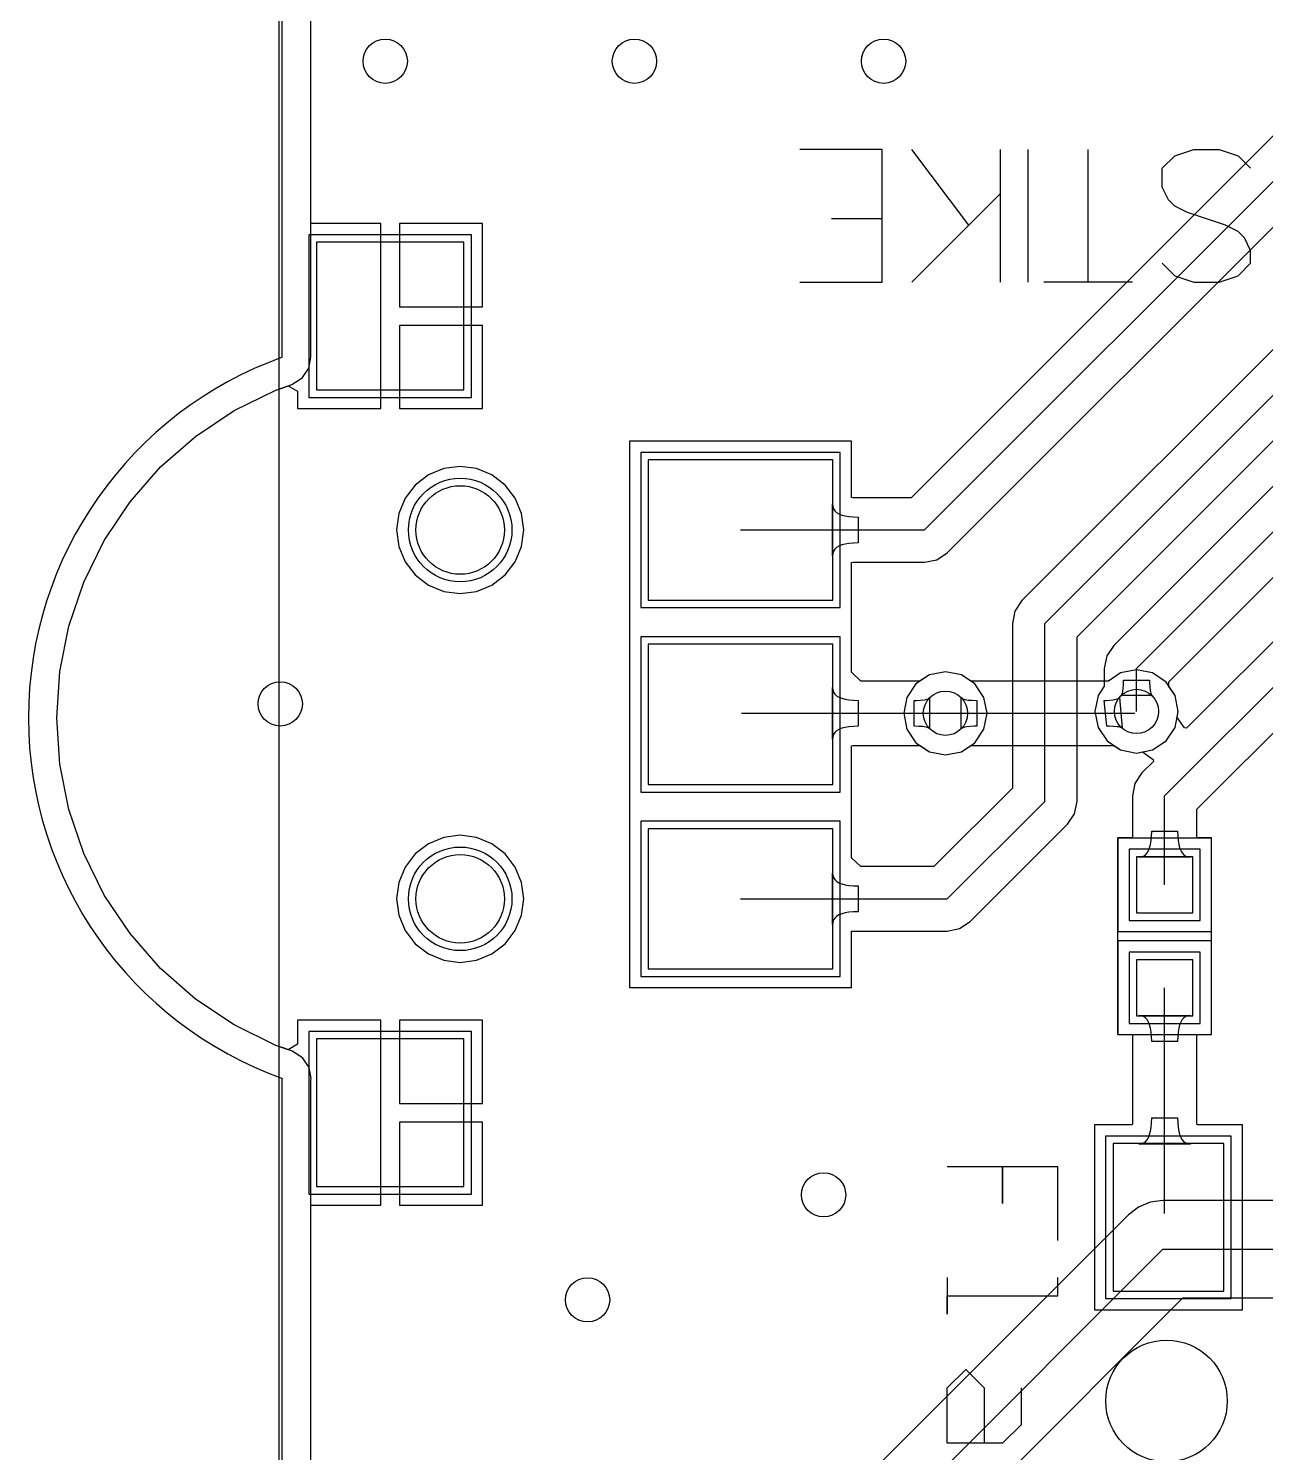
# Model space of a CAD drawing. Header units: millimetres. Extents: x 79 to 123, y 34 to 143.
# Drawn here: x 78.78 to 95.55, y 69.08 to 88.38 of the extents above; entities that cross this region are included whole.
import ezdxf

# ---------------------------------------------------------------- set-up
doc = ezdxf.new("R2010")
doc.units = ezdxf.units.MM
for name, color, linetype in [('BottomLayer', 5, 'Continuous'), ('BottomOverlay', 54, 'Continuous'), ('BottomSolder', 6, 'Continuous'), ('KeepOutLayer', 6, 'Continuous'), ('MultiLayer', 9, 'Continuous'), ('TopLayer', 1, 'Continuous'), ('TopOverlay', 2, 'Continuous'), ('TopPaste', 8, 'Continuous'), ('TopSolder', 216, 'Continuous')]:
    doc.layers.add(name, color=color, linetype=linetype)

# ---------------------------------------------------------------- blocks, each defined once
blk = doc.blocks.new('18650____________B_1')
at = {"layer": 'BottomOverlay'}
blk.add_line((-0.469, 42.016), (76.531, 42.016), dxfattribs=at)
blk = doc.blocks.new('R0603_46')
at = {"layer": 'TopLayer'}
for p, q in [((-1.079, 0.381), (-1.079, -0.381)), ((-0.317, 0.381), (-1.079, 0.381)), ((-0.317, -0.381), (-0.317, 0.381)), ((0.317, 0.381), (0.317, -0.381)), ((1.079, 0.381), (0.317, 0.381)), ((1.079, -0.381), (1.079, 0.381)), ((-1.079, -0.381), (-0.317, -0.381)), ((0.317, -0.381), (1.079, -0.381))]:
    blk.add_line(p, q, dxfattribs=at)
at = {"layer": 'TopOverlay'}
for p, q in [((-1.333, 0.635), (1.333, 0.635)), ((-1.333, 0.635), (-1.333, -0.635)), ((1.333, 0.635), (1.333, -0.635)), ((-1.333, -0.635), (1.333, -0.635))]:
    blk.add_line(p, q, dxfattribs=at)
at = {"layer": 'TopPaste'}
for p, q in [((-1.079, 0.381), (-1.079, -0.381)), ((-0.317, 0.381), (-1.079, 0.381)), ((-0.317, -0.381), (-0.317, 0.381)), ((0.317, 0.381), (0.317, -0.381)), ((1.079, 0.381), (0.317, 0.381)), ((1.079, -0.381), (1.079, 0.381)), ((-1.079, -0.381), (-0.317, -0.381)), ((0.317, -0.381), (1.079, -0.381))]:
    blk.add_line(p, q, dxfattribs=at)
at = {"layer": 'TopSolder'}
for p, q in [((-1.181, 0.483), (-1.181, -0.483)), ((-0.216, 0.483), (-1.181, 0.483)), ((-0.216, -0.483), (-0.216, 0.483)), ((0.216, 0.483), (0.216, -0.483)), ((1.181, 0.483), (0.216, 0.483)), ((1.181, -0.483), (1.181, 0.483)), ((-1.181, -0.483), (-0.216, -0.483)), ((0.216, -0.483), (1.181, -0.483))]:
    blk.add_line(p, q, dxfattribs=at)
blk = doc.blocks.new('_______52')
at = {"layer": 'TopLayer'}
for p, q in [((-0.699, 3.438), (-0.699, 1.438)), ((0.801, 3.438), (-0.699, 3.438)), ((0.801, 1.438), (0.801, 3.438)), ((-0.699, 1.438), (0.801, 1.438)), ((-0.699, -1.562), (-0.699, -3.562)), ((0.801, -1.562), (-0.699, -1.562)), ((0.801, -3.562), (0.801, -1.562)), ((-0.699, -3.562), (0.801, -3.562))]:
    blk.add_line(p, q, dxfattribs=at)
at = {"layer": 'TopOverlay'}
blk.add_circle((0.025, -0.051), 0.824, dxfattribs=at)
at = {"layer": 'TopPaste'}
for p, q in [((-0.699, 3.438), (-0.699, 1.438)), ((0.801, 3.438), (-0.699, 3.438)), ((0.801, 1.438), (0.801, 3.438)), ((-0.699, 1.438), (0.801, 1.438)), ((-0.699, -1.562), (-0.699, -3.562)), ((0.801, -1.562), (-0.699, -1.562)), ((0.801, -3.562), (0.801, -1.562)), ((-0.699, -3.562), (0.801, -3.562))]:
    blk.add_line(p, q, dxfattribs=at)
at = {"layer": 'TopSolder'}
for p, q in [((-0.801, 3.54), (-0.801, 1.337)), ((0.902, 3.54), (-0.801, 3.54)), ((0.902, 1.337), (0.902, 3.54)), ((-0.801, 1.337), (0.902, 1.337)), ((-0.801, -1.46), (-0.801, -3.663)), ((0.902, -1.46), (-0.801, -1.46)), ((0.902, -3.663), (0.902, -1.46)), ((-0.801, -3.663), (0.902, -3.663))]:
    blk.add_line(p, q, dxfattribs=at)
blk = doc.blocks.new('PL3_60')
at = {"layer": 'BottomLayer'}
for centre in [(0, 0), (5, 0)]:
    blk.add_circle(centre, 0.6, dxfattribs=at)
at = {"layer": 'BottomSolder'}
for centre in [(0, 0), (5, 0)]:
    blk.add_circle(centre, 0.702, dxfattribs=at)
at = {"layer": 'MultiLayer'}
for centre in [(0, 0), (5, 0)]:
    blk.add_circle(centre, 0.6, dxfattribs=at)
at = {"layer": 'TopLayer'}
for p, q in [((-3.9, 1.95), (-3.9, -0.05)), ((-1.9, 1.95), (-3.9, 1.95)), ((-1.9, -0.05), (-1.9, 1.95)), ((6.9, 1.95), (6.9, -0.05)), ((8.9, 1.95), (6.9, 1.95)), ((8.9, -0.05), (8.9, 1.95)), ((-3.9, -0.05), (-1.9, -0.05)), ((6.9, -0.05), (8.9, -0.05)), ((-0.95, -2.55), (-0.95, -5.05)), ((0.95, -2.55), (-0.95, -2.55)), ((0.95, -5.05), (0.95, -2.55)), ((1.55, -2.55), (1.55, -5.05)), ((3.45, -2.55), (1.55, -2.55)), ((3.45, -5.05), (3.45, -2.55)), ((4.05, -2.55), (4.05, -5.05)), ((5.95, -2.55), (4.05, -2.55)), ((5.95, -5.05), (5.95, -2.55)), ((-0.95, -5.05), (0.95, -5.05)), ((1.55, -5.05), (3.45, -5.05)), ((4.05, -5.05), (5.95, -5.05))]:
    blk.add_line(p, q, dxfattribs=at)
for centre in [(0, 0), (5, 0)]:
    blk.add_circle(centre, 0.6, dxfattribs=at)
at = {"layer": 'TopPaste'}
for p, q in [((-3.9, 1.95), (-3.9, -0.05)), ((-1.9, 1.95), (-3.9, 1.95)), ((-1.9, -0.05), (-1.9, 1.95)), ((6.9, 1.95), (6.9, -0.05)), ((8.9, 1.95), (6.9, 1.95)), ((8.9, -0.05), (8.9, 1.95)), ((-3.9, -0.05), (-1.9, -0.05)), ((6.9, -0.05), (8.9, -0.05)), ((-0.95, -2.55), (-0.95, -5.05)), ((0.95, -2.55), (-0.95, -2.55)), ((0.95, -5.05), (0.95, -2.55)), ((1.55, -2.55), (1.55, -5.05)), ((3.45, -2.55), (1.55, -2.55)), ((3.45, -5.05), (3.45, -2.55)), ((4.05, -2.55), (4.05, -5.05)), ((5.95, -2.55), (4.05, -2.55)), ((5.95, -5.05), (5.95, -2.55)), ((-0.95, -5.05), (0.95, -5.05)), ((1.55, -5.05), (3.45, -5.05)), ((4.05, -5.05), (5.95, -5.05))]:
    blk.add_line(p, q, dxfattribs=at)
at = {"layer": 'TopSolder'}
for p, q in [((-4.002, 2.052), (-4.002, -0.152)), ((-1.798, 2.052), (-4.002, 2.052)), ((-1.798, -0.152), (-1.798, 2.052)), ((6.798, 2.052), (6.798, -0.152)), ((9.002, 2.052), (6.798, 2.052)), ((9.002, -0.152), (9.002, 2.052)), ((-4.002, -0.152), (-1.798, -0.152)), ((6.798, -0.152), (9.002, -0.152)), ((-1.052, -2.448), (-1.052, -5.152)), ((1.052, -2.448), (-1.052, -2.448)), ((1.052, -5.152), (1.052, -2.448)), ((1.448, -2.448), (1.448, -5.152)), ((3.552, -2.448), (1.448, -2.448)), ((3.552, -5.152), (3.552, -2.448)), ((3.948, -2.448), (3.948, -5.152)), ((6.052, -2.448), (3.948, -2.448)), ((6.052, -5.152), (6.052, -2.448)), ((-1.052, -5.152), (1.052, -5.152)), ((1.448, -5.152), (3.552, -5.152)), ((3.948, -5.152), (6.052, -5.152))]:
    blk.add_line(p, q, dxfattribs=at)
for centre in [(0, 0), (5, 0)]:
    blk.add_circle(centre, 0.702, dxfattribs=at)

msp = doc.modelspace()

# ---------------------------------------------------------------- linework, layer by layer
at = {"layer": 'BottomLayer'}
for p, q in [((82.608, 83.922), (82.608, 142.842)), ((82.579, 83.773), (82.608, 83.922)), ((82.401, 83.585), (82.451, 83.618)), ((82.451, 83.618), (82.494, 83.647)), ((82.494, 83.647), (82.579, 83.773)), ((81.568, 83.199), (82.132, 83.477)), ((82.132, 83.477), (82.241, 83.514)), ((82.241, 83.514), (82.352, 83.552)), ((82.352, 83.552), (82.401, 83.585)), ((82.352, 83.552), (82.352, 83.552)), ((81.045, 82.849), (81.568, 83.199)), ((80.572, 82.435), (81.045, 82.849)), ((80.157, 81.962), (80.572, 82.435)), ((84.633, 82.442), (84.41, 82.413)), ((84.856, 82.413), (84.633, 82.442)), ((84.202, 82.327), (84.024, 82.19)), ((84.41, 82.413), (84.202, 82.327)), ((85.063, 82.327), (84.856, 82.413)), ((85.242, 82.19), (85.063, 82.327)), ((84.024, 82.19), (83.887, 82.012)), ((85.379, 82.012), (85.242, 82.19)), ((79.808, 81.439), (80.157, 81.962)), ((83.887, 82.012), (83.801, 81.804)), ((85.465, 81.804), (85.379, 82.012)), ((83.801, 81.804), (83.771, 81.581)), ((85.494, 81.581), (85.465, 81.804)), ((83.771, 81.581), (83.801, 81.358)), ((85.465, 81.358), (85.494, 81.581)), ((79.53, 80.875), (79.808, 81.439)), ((83.801, 81.358), (83.887, 81.15)), ((85.379, 81.15), (85.465, 81.358)), ((83.887, 81.15), (84.024, 80.972)), ((85.242, 80.972), (85.379, 81.15)), ((84.024, 80.972), (84.202, 80.835)), ((85.063, 80.835), (85.242, 80.972)), ((79.328, 80.279), (79.53, 80.875)), ((84.202, 80.835), (84.41, 80.749)), ((84.41, 80.749), (84.633, 80.72)), ((84.633, 80.72), (84.856, 80.749)), ((84.856, 80.749), (85.063, 80.835)), ((79.205, 79.663), (79.328, 80.279)), ((79.164, 79.035), (79.205, 79.663)), ((90.995, 79.617), (90.812, 79.495)), ((91.211, 79.66), (90.995, 79.617)), ((91.428, 79.617), (91.211, 79.66)), ((91.554, 79.533), (91.428, 79.617)), ((91.555, 79.533), (91.554, 79.533)), ((93.586, 79.643), (93.422, 79.533)), ((93.802, 79.686), (93.586, 79.643)), ((94.018, 79.643), (93.802, 79.686)), ((94.202, 79.52), (94.018, 79.643)), ((90.812, 79.495), (90.69, 79.312)), ((93.422, 79.533), (91.555, 79.533)), ((94.324, 79.337), (94.202, 79.52)), ((90.69, 79.312), (90.647, 79.096)), ((91.426, 78.886), (91.426, 79.306)), ((91.426, 79.306), (91.434, 79.299)), ((91.434, 79.299), (91.445, 79.293)), ((91.445, 79.293), (91.459, 79.288)), ((91.459, 79.288), (91.476, 79.283)), ((91.476, 79.283), (91.495, 79.279)), ((91.495, 79.279), (91.518, 79.276)), ((91.518, 79.276), (91.571, 79.272)), ((91.571, 79.272), (91.635, 79.271)), ((91.635, 79.271), (91.635, 78.921)), ((93.399, 78.921), (93.362, 79.271)), ((93.362, 79.271), (93.396, 79.271)), ((93.396, 79.271), (93.479, 79.277)), ((93.479, 79.277), (93.502, 79.281)), ((93.502, 79.281), (93.521, 79.286)), ((93.521, 79.286), (93.538, 79.291)), ((93.538, 79.291), (93.552, 79.297)), ((93.552, 79.297), (93.563, 79.304)), ((93.563, 79.304), (93.571, 79.312)), ((93.571, 79.312), (93.607, 78.894)), ((94.367, 79.121), (94.324, 79.337)), ((79.205, 78.408), (79.164, 79.035)), ((90.647, 79.096), (90.69, 78.879)), ((91.211, 79.096), (93.777, 79.096)), ((94.324, 78.905), (94.367, 79.121)), ((90.69, 78.879), (90.812, 78.696)), ((91.434, 78.892), (91.426, 78.886)), ((91.445, 78.898), (91.434, 78.892)), ((91.459, 78.903), (91.445, 78.898)), ((91.476, 78.908), (91.459, 78.903)), ((91.495, 78.912), (91.476, 78.908)), ((91.601, 78.92), (91.495, 78.912)), ((91.635, 78.921), (91.601, 78.92)), ((93.433, 78.92), (93.399, 78.921)), ((93.492, 78.918), (93.433, 78.92)), ((93.539, 78.914), (93.492, 78.918)), ((93.558, 78.911), (93.539, 78.914)), ((93.575, 78.907), (93.558, 78.911)), ((93.588, 78.903), (93.575, 78.907)), ((93.599, 78.899), (93.588, 78.903)), ((93.607, 78.894), (93.599, 78.899)), ((94.202, 78.722), (94.324, 78.905)), ((90.812, 78.696), (90.995, 78.574)), ((90.995, 78.574), (91.211, 78.531)), ((91.211, 78.531), (91.428, 78.574)), ((91.428, 78.574), (91.551, 78.657)), ((91.551, 78.657), (91.573, 78.658)), ((91.573, 78.658), (93.491, 78.658)), ((93.491, 78.658), (93.499, 78.657)), ((93.499, 78.657), (93.586, 78.599)), ((93.586, 78.599), (93.802, 78.556)), ((93.802, 78.556), (94.018, 78.599)), ((94.018, 78.599), (94.202, 78.722)), ((79.328, 77.791), (79.205, 78.408)), ((79.53, 77.196), (79.328, 77.791)), ((84.41, 77.413), (84.202, 77.327)), ((84.633, 77.442), (84.41, 77.413)), ((84.856, 77.413), (84.633, 77.442)), ((85.063, 77.327), (84.856, 77.413)), ((84.202, 77.327), (84.024, 77.19)), ((85.242, 77.19), (85.063, 77.327)), ((79.808, 76.632), (79.53, 77.196)), ((84.024, 77.19), (83.887, 77.012)), ((85.379, 77.012), (85.242, 77.19)), ((83.887, 77.012), (83.801, 76.804)), ((85.465, 76.804), (85.379, 77.012)), ((83.801, 76.804), (83.771, 76.581)), ((85.494, 76.581), (85.465, 76.804)), ((80.157, 76.109), (79.808, 76.632)), ((83.771, 76.581), (83.801, 76.358)), ((85.465, 76.358), (85.494, 76.581)), ((83.801, 76.358), (83.887, 76.15)), ((85.379, 76.15), (85.465, 76.358)), ((80.572, 75.636), (80.157, 76.109)), ((83.887, 76.15), (84.024, 75.972)), ((85.242, 75.972), (85.379, 76.15)), ((84.024, 75.972), (84.202, 75.835)), ((85.063, 75.835), (85.242, 75.972)), ((84.202, 75.835), (84.41, 75.749)), ((84.41, 75.749), (84.633, 75.72)), ((84.633, 75.72), (84.856, 75.749)), ((84.856, 75.749), (85.063, 75.835)), ((81.045, 75.221), (80.572, 75.636)), ((81.568, 74.872), (81.045, 75.221)), ((82.132, 74.594), (81.568, 74.872)), ((82.245, 74.555), (82.132, 74.594)), ((82.357, 74.517), (82.245, 74.555)), ((82.455, 74.451), (82.357, 74.517)), ((82.357, 74.517), (82.357, 74.517)), ((82.499, 74.422), (82.455, 74.451)), ((82.584, 74.296), (82.499, 74.422)), ((82.613, 74.147), (82.584, 74.296)), ((82.608, 74.122), (82.613, 74.147)), ((82.608, 36.87), (82.608, 74.122)), ((93.828, 72.402), (93.691, 72.298)), ((93.987, 72.468), (93.828, 72.402)), ((94.158, 72.491), (93.987, 72.468)), ((98.089, 72.491), (94.158, 72.491)), ((93.691, 72.298), (87.164, 65.77)), ((87.63, 65.303), (94.158, 71.831)), ((94.158, 71.831), (105.334, 71.831)), ((88.29, 65.03), (94.431, 71.172)), ((94.431, 71.172), (105.334, 71.172))]:
    msp.add_line(p, q, dxfattribs=at)
for centre in [(83.617, 87.935), (86.995, 87.935), (90.373, 87.935), (82.194, 79.223), (91.211, 79.096), (93.802, 79.121), (89.56, 72.568), (86.36, 71.145)]:
    msp.add_circle(centre, 0.3, dxfattribs=at)
at = {"layer": 'KeepOutLayer'}
for p, q in [((82.22, 83.922), (82.22, 143.231)), ((82.22, 35.56), (82.22, 74.147))]:
    msp.add_line(p, q, dxfattribs=at)
msp.add_arc((83.971, 79.035), 5.191, 109.7203, 250.3375, dxfattribs=at)
at = {"layer": 'MultiLayer'}
for centre in [(83.617, 87.935), (86.995, 87.935), (90.373, 87.935), (82.194, 79.223), (91.211, 79.096), (93.802, 79.121), (89.56, 72.568), (86.36, 71.145)]:
    msp.add_circle(centre, 0.3, dxfattribs=at)
at = {"layer": 'TopLayer'}
for p, q in [((82.608, 85.735), (82.608, 142.842)), ((90.928, 81.581), (104.116, 94.768)), ((91.237, 81.272), (104.425, 94.459)), ((105.678, 94.054), (92.248, 80.624)), ((107.678, 94.2), (93.493, 80.014)), ((93.802, 79.705), (108.116, 94.019)), ((92.558, 80.315), (106.116, 93.873)), ((94.24, 79.524), (108.425, 93.709)), ((92.995, 80.134), (106.425, 93.564)), ((99, 90.272), (90.747, 82.018)), ((101.57, 85.983), (94.48, 78.893)), ((83.556, 85.735), (82.608, 85.735)), ((83.556, 84.481), (83.556, 85.735)), ((84.937, 85.735), (83.81, 85.735)), ((83.81, 85.735), (83.81, 84.608)), ((84.937, 84.608), (84.937, 85.735)), ((94.183, 77.978), (101.879, 85.674)), ((94.621, 77.797), (102.061, 85.237)), ((83.81, 84.608), (84.937, 84.608)), ((83.556, 83.227), (83.556, 84.481)), ((84.937, 84.354), (83.81, 84.354)), ((83.81, 84.354), (83.81, 83.227)), ((84.937, 83.227), (84.937, 84.354)), ((81.568, 83.199), (82.132, 83.477)), ((82.132, 83.477), (82.302, 83.534)), ((82.302, 83.534), (82.428, 83.463)), ((82.428, 83.463), (82.429, 83.462)), ((82.429, 83.462), (82.429, 83.227)), ((82.429, 83.227), (83.556, 83.227)), ((83.81, 83.227), (84.937, 83.227)), ((81.045, 82.849), (81.568, 83.199)), ((80.572, 82.435), (81.045, 82.849)), ((89.937, 82.785), (86.929, 82.785)), ((86.929, 82.785), (86.929, 80.412)), ((89.937, 82.02), (89.937, 82.785)), ((80.157, 81.962), (80.572, 82.435)), ((84.633, 82.442), (84.41, 82.413)), ((84.856, 82.413), (84.633, 82.442)), ((84.202, 82.327), (84.024, 82.19)), ((84.41, 82.413), (84.202, 82.327)), ((85.063, 82.327), (84.856, 82.413)), ((85.242, 82.19), (85.063, 82.327)), ((84.024, 82.19), (83.887, 82.012)), ((85.379, 82.012), (85.242, 82.19)), ((79.808, 81.439), (80.157, 81.962)), ((83.887, 82.012), (83.801, 81.804)), ((85.465, 81.804), (85.379, 82.012)), ((89.68, 81.231), (89.68, 81.931)), ((89.68, 81.931), (89.683, 81.898)), ((89.683, 81.898), (89.694, 81.868)), ((89.694, 81.868), (89.711, 81.842)), ((89.956, 82.018), (89.937, 82.02)), ((90.747, 82.018), (89.956, 82.018)), ((83.801, 81.804), (83.771, 81.581)), ((85.494, 81.581), (85.465, 81.804)), ((89.711, 81.842), (89.736, 81.819)), ((89.736, 81.819), (89.767, 81.8)), ((89.767, 81.8), (89.806, 81.784)), ((89.806, 81.784), (89.851, 81.772)), ((89.851, 81.772), (89.904, 81.763)), ((89.904, 81.763), (89.963, 81.758)), ((89.963, 81.758), (90.03, 81.756)), ((90.03, 81.756), (90.03, 81.406)), ((83.771, 81.581), (83.801, 81.358)), ((85.465, 81.358), (85.494, 81.581)), ((88.433, 81.581), (90.928, 81.581)), ((79.53, 80.875), (79.808, 81.439)), ((83.801, 81.358), (83.887, 81.15)), ((85.379, 81.15), (85.465, 81.358)), ((89.694, 81.294), (89.683, 81.264)), ((89.711, 81.32), (89.694, 81.294)), ((89.736, 81.343), (89.711, 81.32)), ((89.767, 81.362), (89.736, 81.343)), ((89.806, 81.378), (89.767, 81.362)), ((89.851, 81.39), (89.806, 81.378)), ((89.904, 81.399), (89.851, 81.39)), ((89.963, 81.404), (89.904, 81.399)), ((90.03, 81.406), (89.963, 81.404)), ((91.096, 81.177), (91.237, 81.272)), ((83.887, 81.15), (84.024, 80.972)), ((85.242, 80.972), (85.379, 81.15)), ((89.683, 81.264), (89.68, 81.231)), ((89.937, 81.142), (89.956, 81.144)), ((89.937, 80.412), (89.937, 81.142)), ((89.956, 81.144), (90.928, 81.144)), ((90.928, 81.144), (91.096, 81.177)), ((84.024, 80.972), (84.202, 80.835)), ((85.063, 80.835), (85.242, 80.972)), ((79.328, 80.279), (79.53, 80.875)), ((84.202, 80.835), (84.41, 80.749)), ((84.41, 80.749), (84.633, 80.72)), ((84.633, 80.72), (84.856, 80.749)), ((84.856, 80.749), (85.063, 80.835)), ((92.248, 80.624), (92.153, 80.482)), ((86.929, 80.412), (86.929, 80.377)), ((86.929, 80.377), (86.929, 80.285)), ((89.937, 80.377), (89.937, 80.412)), ((89.937, 80.285), (89.937, 80.377)), ((92.153, 80.482), (92.12, 80.315)), ((92.12, 80.315), (92.12, 78.083)), ((92.558, 77.902), (92.558, 80.315)), ((79.205, 79.663), (79.328, 80.279)), ((86.929, 80.285), (86.929, 80.25)), ((86.929, 80.25), (86.929, 77.912)), ((89.937, 80.25), (89.937, 80.285)), ((89.937, 79.652), (89.937, 80.25)), ((92.995, 77.902), (92.995, 80.134)), ((93.493, 80.014), (93.398, 79.873)), ((93.398, 79.873), (93.365, 79.705)), ((79.164, 79.035), (79.205, 79.663)), ((90.063, 79.533), (89.937, 79.652)), ((90.871, 79.535), (90.85, 79.533)), ((90.995, 79.617), (90.871, 79.535)), ((91.211, 79.66), (90.995, 79.617)), ((91.428, 79.617), (91.211, 79.66)), ((91.611, 79.495), (91.428, 79.617)), ((93.365, 79.705), (93.365, 79.465)), ((93.626, 79.48), (93.627, 79.545)), ((93.627, 79.545), (93.977, 79.545)), ((93.802, 79.121), (93.802, 79.705)), ((93.977, 79.545), (93.978, 79.511)), ((89.68, 78.746), (89.68, 79.446)), ((89.68, 79.446), (89.683, 79.412)), ((89.683, 79.412), (89.694, 79.383)), ((89.694, 79.383), (89.711, 79.356)), ((89.711, 79.356), (89.736, 79.334)), ((90.85, 79.533), (90.063, 79.533)), ((91.733, 79.312), (91.611, 79.495)), ((93.365, 79.463), (93.28, 79.337)), ((93.365, 79.465), (93.365, 79.463)), ((93.592, 79.335), (93.599, 79.344)), ((93.599, 79.344), (93.605, 79.355)), ((93.605, 79.355), (93.61, 79.369)), ((93.61, 79.369), (93.615, 79.385)), ((93.615, 79.385), (93.618, 79.405)), ((93.618, 79.405), (93.622, 79.427)), ((93.622, 79.427), (93.626, 79.48)), ((93.978, 79.511), (93.986, 79.405)), ((93.986, 79.405), (93.99, 79.385)), ((93.99, 79.385), (93.994, 79.369)), ((93.994, 79.369), (94, 79.355)), ((94, 79.355), (94.006, 79.344)), ((94.006, 79.344), (94.012, 79.335)), ((94.24, 79.482), (94.24, 79.524)), ((94.241, 79.461), (94.24, 79.482)), ((94.324, 79.337), (94.241, 79.461)), ((89.736, 79.334), (89.767, 79.314)), ((89.767, 79.314), (89.806, 79.299)), ((89.806, 79.299), (89.851, 79.286)), ((89.851, 79.286), (89.904, 79.278)), ((89.904, 79.278), (89.963, 79.272)), ((89.963, 79.272), (90.03, 79.271)), ((90.03, 79.271), (90.03, 78.921)), ((90.788, 78.921), (90.788, 79.271)), ((90.788, 79.271), (90.821, 79.271)), ((90.821, 79.271), (90.928, 79.279)), ((90.928, 79.279), (90.947, 79.283)), ((90.947, 79.283), (90.964, 79.288)), ((90.964, 79.288), (90.978, 79.293)), ((90.978, 79.293), (90.989, 79.299)), ((90.989, 79.299), (90.997, 79.306)), ((90.997, 79.306), (90.997, 78.886)), ((91.776, 79.096), (91.733, 79.312)), ((93.28, 79.337), (93.237, 79.121)), ((94.012, 79.335), (93.592, 79.335)), ((94.367, 79.121), (94.324, 79.337)), ((79.205, 78.408), (79.164, 79.035)), ((88.447, 79.096), (91.211, 79.096)), ((91.733, 78.879), (91.776, 79.096)), ((93.237, 79.121), (93.28, 78.905)), ((94.351, 79.039), (94.367, 79.121)), ((94.452, 78.897), (94.351, 79.039)), ((89.683, 78.779), (89.68, 78.746)), ((89.694, 78.809), (89.683, 78.779)), ((89.711, 78.835), (89.694, 78.809)), ((89.736, 78.858), (89.711, 78.835)), ((89.767, 78.877), (89.736, 78.858)), ((89.806, 78.893), (89.767, 78.877)), ((89.851, 78.905), (89.806, 78.893)), ((89.904, 78.914), (89.851, 78.905)), ((89.963, 78.919), (89.904, 78.914)), ((90.03, 78.921), (89.963, 78.919)), ((90.852, 78.919), (90.788, 78.921)), ((90.905, 78.915), (90.852, 78.919)), ((90.928, 78.912), (90.905, 78.915)), ((90.947, 78.908), (90.928, 78.912)), ((90.964, 78.903), (90.947, 78.908)), ((90.978, 78.898), (90.964, 78.903)), ((90.989, 78.892), (90.978, 78.898)), ((90.997, 78.886), (90.989, 78.892)), ((91.611, 78.696), (91.733, 78.879)), ((93.28, 78.905), (93.403, 78.722)), ((94.48, 78.893), (94.452, 78.897)), ((89.937, 78.657), (89.956, 78.658)), ((89.937, 77.912), (89.937, 78.657)), ((89.956, 78.658), (90.868, 78.658)), ((90.868, 78.658), (90.869, 78.658)), ((90.869, 78.658), (90.995, 78.574)), ((90.995, 78.574), (91.211, 78.531)), ((91.211, 78.531), (91.428, 78.574)), ((91.428, 78.574), (91.611, 78.696)), ((93.403, 78.722), (93.586, 78.599)), ((93.586, 78.599), (93.802, 78.556)), ((93.802, 78.556), (93.884, 78.572)), ((93.884, 78.572), (94.026, 78.471)), ((79.328, 77.791), (79.205, 78.408)), ((94.03, 78.444), (93.874, 78.287)), ((94.026, 78.471), (94.03, 78.444)), ((93.874, 78.287), (93.779, 78.145)), ((92.12, 78.083), (91.056, 77.018)), ((93.779, 78.145), (93.746, 77.978)), ((86.929, 77.912), (86.929, 77.877)), ((86.929, 77.877), (86.929, 77.785)), ((89.937, 77.877), (89.937, 77.912)), ((89.937, 77.785), (89.937, 77.877)), ((91.237, 76.581), (92.558, 77.902)), ((92.962, 77.734), (92.995, 77.902)), ((93.746, 77.978), (93.746, 77.424)), ((94.183, 76.771), (94.183, 77.978)), ((94.621, 77.424), (94.621, 77.797)), ((79.53, 77.196), (79.328, 77.791)), ((86.929, 77.785), (86.929, 77.75)), ((86.929, 77.75), (86.929, 75.377)), ((89.937, 77.75), (89.937, 77.785)), ((89.937, 77.138), (89.937, 77.75)), ((92.867, 77.593), (92.962, 77.734)), ((84.41, 77.413), (84.202, 77.327)), ((84.633, 77.442), (84.41, 77.413)), ((84.856, 77.413), (84.633, 77.442)), ((85.063, 77.327), (84.856, 77.413)), ((91.546, 76.272), (92.867, 77.593)), ((93.746, 77.424), (93.744, 77.406)), ((94.001, 77.372), (94.006, 77.432)), ((94.006, 77.432), (94.008, 77.499)), ((94.008, 77.499), (94.358, 77.499)), ((94.358, 77.499), (94.36, 77.432)), ((94.36, 77.432), (94.365, 77.372)), ((94.622, 77.406), (94.621, 77.424)), ((84.202, 77.327), (84.024, 77.19)), ((85.242, 77.19), (85.063, 77.327)), ((93.744, 77.406), (93.548, 77.406)), ((93.548, 77.406), (93.548, 76.136)), ((93.945, 77.203), (93.964, 77.235)), ((93.964, 77.235), (93.98, 77.273)), ((93.98, 77.273), (93.992, 77.319)), ((93.992, 77.319), (94.001, 77.372)), ((94.365, 77.372), (94.374, 77.319)), ((94.374, 77.319), (94.386, 77.273)), ((94.386, 77.273), (94.402, 77.235)), ((94.402, 77.235), (94.421, 77.203)), ((94.818, 77.406), (94.622, 77.406)), ((94.818, 76.136), (94.818, 77.406)), ((79.808, 76.632), (79.53, 77.196)), ((84.024, 77.19), (83.887, 77.012)), ((85.379, 77.012), (85.242, 77.19)), ((90.063, 77.018), (89.937, 77.138)), ((93.833, 77.146), (93.866, 77.15)), ((94.533, 77.146), (93.833, 77.146)), ((93.866, 77.15), (93.896, 77.161)), ((93.896, 77.161), (93.922, 77.178)), ((93.922, 77.178), (93.945, 77.203)), ((94.421, 77.203), (94.444, 77.178)), ((94.444, 77.178), (94.47, 77.161)), ((94.47, 77.161), (94.5, 77.15)), ((94.5, 77.15), (94.533, 77.146)), ((83.887, 77.012), (83.801, 76.804)), ((85.465, 76.804), (85.379, 77.012)), ((89.68, 76.231), (89.68, 76.931)), ((89.68, 76.931), (89.683, 76.898)), ((89.683, 76.898), (89.694, 76.868)), ((89.694, 76.868), (89.711, 76.842)), ((89.711, 76.842), (89.736, 76.819)), ((91.056, 77.018), (90.063, 77.018)), ((83.801, 76.804), (83.771, 76.581)), ((85.494, 76.581), (85.465, 76.804)), ((89.736, 76.819), (89.767, 76.8)), ((89.767, 76.8), (89.806, 76.784)), ((89.806, 76.784), (89.851, 76.772)), ((89.851, 76.772), (89.904, 76.763)), ((89.904, 76.763), (89.963, 76.758)), ((89.963, 76.758), (90.03, 76.756)), ((90.03, 76.756), (90.03, 76.406)), ((80.157, 76.109), (79.808, 76.632)), ((83.771, 76.581), (83.801, 76.358)), ((85.465, 76.358), (85.494, 76.581)), ((88.433, 76.581), (91.237, 76.581)), ((83.801, 76.358), (83.887, 76.15)), ((85.379, 76.15), (85.465, 76.358)), ((89.683, 76.264), (89.68, 76.231)), ((89.694, 76.294), (89.683, 76.264)), ((89.711, 76.32), (89.694, 76.294)), ((89.736, 76.343), (89.711, 76.32)), ((89.767, 76.362), (89.736, 76.343)), ((89.806, 76.378), (89.767, 76.362)), ((89.851, 76.39), (89.806, 76.378)), ((89.904, 76.399), (89.851, 76.39)), ((89.963, 76.404), (89.904, 76.399)), ((90.03, 76.406), (89.963, 76.404)), ((91.404, 76.177), (91.546, 76.272)), ((80.572, 75.636), (80.157, 76.109)), ((83.887, 76.15), (84.024, 75.972)), ((85.242, 75.972), (85.379, 76.15)), ((89.937, 76.142), (89.956, 76.144)), ((89.937, 75.377), (89.937, 76.142)), ((89.956, 76.144), (91.237, 76.144)), ((91.237, 76.144), (91.404, 76.177)), ((93.548, 76.136), (94.818, 76.136)), ((84.024, 75.972), (84.202, 75.835)), ((85.063, 75.835), (85.242, 75.972)), ((94.818, 76.01), (93.548, 76.01)), ((93.548, 76.01), (93.548, 74.74)), ((94.818, 74.74), (94.818, 76.01)), ((84.202, 75.835), (84.41, 75.749)), ((84.41, 75.749), (84.633, 75.72)), ((84.633, 75.72), (84.856, 75.749)), ((84.856, 75.749), (85.063, 75.835)), ((81.045, 75.221), (80.572, 75.636)), ((86.929, 75.377), (89.937, 75.377)), ((94.183, 72.314), (94.183, 75.375)), ((81.568, 74.872), (81.045, 75.221)), ((83.556, 74.935), (82.429, 74.935)), ((82.429, 74.935), (82.429, 74.611)), ((83.556, 73.681), (83.556, 74.935)), ((84.937, 74.935), (83.81, 74.935)), ((83.81, 74.935), (83.81, 73.808)), ((84.937, 73.808), (84.937, 74.935)), ((93.866, 74.996), (93.833, 75)), ((93.833, 75), (94.533, 75)), ((93.896, 74.985), (93.866, 74.996)), ((93.922, 74.968), (93.896, 74.985)), ((93.945, 74.943), (93.922, 74.968)), ((93.964, 74.911), (93.945, 74.943)), ((93.98, 74.873), (93.964, 74.911)), ((94.402, 74.911), (94.386, 74.873)), ((94.421, 74.943), (94.402, 74.911)), ((94.444, 74.968), (94.421, 74.943)), ((94.47, 74.985), (94.444, 74.968)), ((94.5, 74.996), (94.47, 74.985)), ((94.533, 75), (94.5, 74.996)), ((82.132, 74.594), (81.568, 74.872)), ((93.548, 74.74), (93.744, 74.74)), ((93.744, 74.74), (93.746, 74.722)), ((93.746, 74.722), (93.746, 73.535)), ((93.992, 74.827), (93.98, 74.873)), ((94.001, 74.774), (93.992, 74.827)), ((94.006, 74.714), (94.001, 74.774)), ((94.008, 74.647), (94.006, 74.714)), ((94.36, 74.714), (94.358, 74.647)), ((94.365, 74.774), (94.36, 74.714)), ((94.374, 74.827), (94.365, 74.774)), ((94.386, 74.873), (94.374, 74.827)), ((94.621, 74.722), (94.622, 74.74)), ((94.621, 73.535), (94.621, 74.722)), ((94.622, 74.74), (94.818, 74.74)), ((82.302, 74.536), (82.132, 74.594)), ((82.429, 74.61), (82.302, 74.536)), ((82.429, 74.611), (82.429, 74.61)), ((94.358, 74.647), (94.008, 74.647)), ((83.81, 73.808), (84.937, 73.808)), ((83.556, 72.427), (83.556, 73.681)), ((84.937, 73.554), (83.81, 73.554)), ((83.81, 73.554), (83.81, 72.427)), ((84.937, 72.427), (84.937, 73.554)), ((94.006, 73.543), (94.008, 73.61)), ((94.008, 73.61), (94.358, 73.61)), ((94.358, 73.61), (94.36, 73.543)), ((93.744, 73.517), (93.23, 73.517)), ((93.23, 73.517), (93.23, 71.009)), ((93.746, 73.535), (93.744, 73.517)), ((93.964, 73.345), (93.98, 73.384)), ((93.98, 73.384), (93.992, 73.43)), ((93.992, 73.43), (94.001, 73.483)), ((94.001, 73.483), (94.006, 73.543)), ((94.36, 73.543), (94.365, 73.483)), ((94.365, 73.483), (94.374, 73.43)), ((94.374, 73.43), (94.386, 73.384)), ((94.386, 73.384), (94.402, 73.345)), ((94.622, 73.517), (94.621, 73.535)), ((95.238, 73.517), (94.622, 73.517)), ((95.238, 71.009), (95.238, 73.517)), ((93.833, 73.257), (93.866, 73.26)), ((94.533, 73.257), (93.833, 73.257)), ((93.866, 73.26), (93.896, 73.271)), ((93.896, 73.271), (93.922, 73.289)), ((93.922, 73.289), (93.945, 73.313)), ((93.945, 73.313), (93.964, 73.345)), ((94.402, 73.345), (94.421, 73.313)), ((94.421, 73.313), (94.444, 73.289)), ((94.444, 73.289), (94.47, 73.271)), ((94.47, 73.271), (94.5, 73.26)), ((94.5, 73.26), (94.533, 73.257)), ((82.608, 36.87), (82.608, 72.427)), ((82.608, 72.427), (83.556, 72.427)), ((83.81, 72.427), (84.937, 72.427)), ((93.23, 71.009), (95.238, 71.009))]:
    msp.add_line(p, q, dxfattribs=at)
for centre in [(83.617, 87.935), (86.995, 87.935), (90.373, 87.935), (82.194, 79.223), (91.211, 79.096), (93.802, 79.121), (89.56, 72.568), (86.36, 71.145)]:
    msp.add_circle(centre, 0.3, dxfattribs=at)
at = {"layer": 'TopOverlay'}
for p, q in [((90.353, 86.741), (89.239, 86.741)), ((90.353, 84.941), (90.353, 86.741)), ((91.527, 85.713), (90.756, 86.741)), ((91.956, 84.941), (91.956, 86.741)), ((92.333, 84.941), (92.333, 86.741)), ((93.147, 84.941), (93.147, 86.741)), ((94.321, 86.655), (94.578, 86.741)), ((94.578, 86.741), (94.921, 86.741)), ((94.921, 86.741), (95.178, 86.655)), ((94.15, 86.484), (94.321, 86.655)), ((94.15, 86.227), (94.15, 86.484)), ((95.178, 86.655), (95.349, 86.484)), ((90.756, 84.941), (91.956, 86.141)), ((94.235, 86.055), (94.15, 86.227)), ((94.321, 85.97), (94.235, 86.055)), ((94.492, 85.884), (94.321, 85.97)), ((90.353, 85.798), (89.668, 85.798)), ((95.007, 85.713), (94.492, 85.884)), ((95.178, 85.627), (95.007, 85.713)), ((95.264, 85.541), (95.178, 85.627)), ((95.349, 85.37), (95.264, 85.541)), ((95.349, 85.198), (95.349, 85.37)), ((94.15, 85.198), (94.321, 85.027)), ((95.178, 85.027), (95.349, 85.198)), ((89.239, 84.941), (90.353, 84.941)), ((93.747, 84.941), (92.547, 84.941)), ((94.321, 85.027), (94.578, 84.941)), ((94.578, 84.941), (94.921, 84.941)), ((94.921, 84.941), (95.178, 85.027)), ((91.987, 72.949), (91.237, 72.949)), ((92.736, 72.949), (91.987, 72.949)), ((91.987, 72.949), (91.987, 72.449)), ((91.987, 72.449), (91.987, 72.949)), ((92.736, 71.949), (92.736, 72.949)), ((91.237, 71.449), (91.237, 70.949)), ((92.736, 71.199), (92.736, 71.449)), ((91.237, 70.949), (91.237, 71.199)), ((91.237, 71.199), (92.736, 71.199)), ((91.237, 69.95), (91.487, 70.2)), ((91.487, 70.2), (91.737, 69.95)), ((91.237, 69.2), (91.237, 69.95)), ((91.737, 69.95), (91.737, 69.2)), ((92.236, 69.95), (92.236, 69.45)), ((92.236, 69.45), (91.987, 69.2)), ((91.987, 69.2), (91.237, 69.2))]:
    msp.add_line(p, q, dxfattribs=at)

# ---------------------------------------------------------------- block references
for name, p, rotation in [('18650____________B_1', (124.194, 49.757), 90), ('PL3_60', (84.633, 76.581), 90), ('R0603_46', (94.183, 76.073), 90), ('_______52', (94.183, 69.825), 360)]:
    msp.add_blockref(name, p, dxfattribs=dict(rotation=rotation))

doc.saveas('drawing.dxf')
